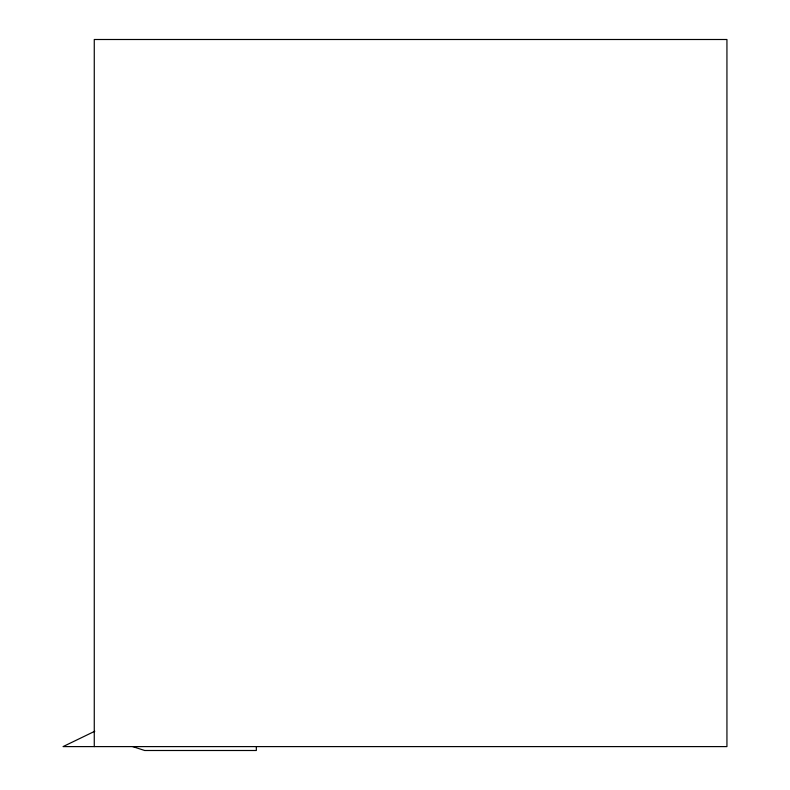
<?xml version="1.0" encoding="UTF-8"?>
<svg xmlns="http://www.w3.org/2000/svg" width="790" height="790" viewBox="0 0 790 790"><rect width="100%" height="100%" fill="white"/><g stroke="black" fill="none" stroke-linecap="round" stroke-linejoin="round"><path stroke-width="1.19" d="M94.8 731.244L63.062 746.599L726.938 746.599L726.938 39.5L94.267 39.5L94.267 746.599M132.69 746.599L144.689 750.5L256.335 750.5L256.335 746.599"/></g></svg>
